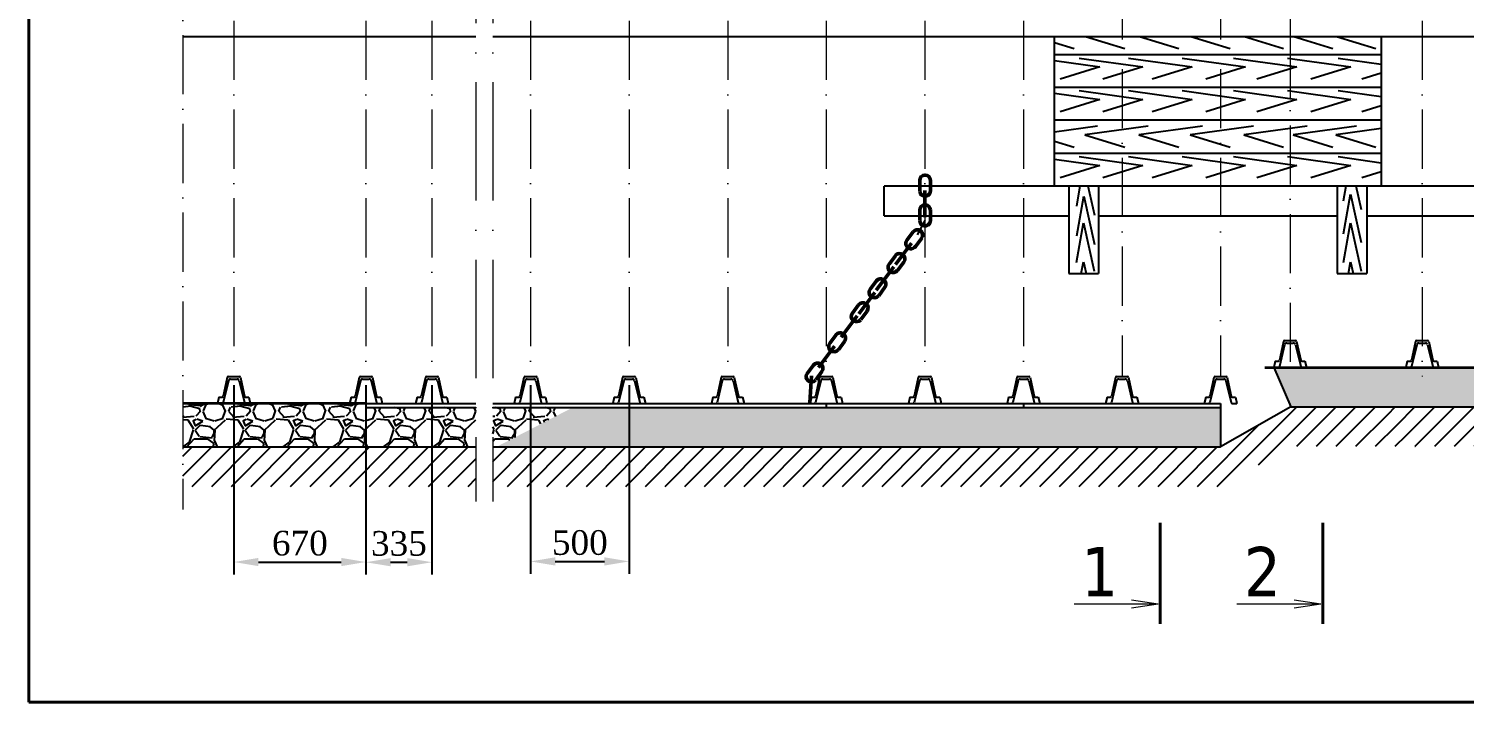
# Model space of a CAD drawing. Header units: millimetres. Extents: x -46762 to 161452, y -66984 to 31524.
# Drawn here: x -13385 to -6104, y 382 to 3799 of the extents above; entities that cross this region are included whole.
import ezdxf

# ---------------------------------------------------------------- set-up
doc = ezdxf.new("R2010")
doc.units = ezdxf.units.MM
doc.header["$LTSCALE"] = 0.5
doc.linetypes.add('ACAD_ISO10W100', pattern=[18, 12, -3, 0, -3])
doc.styles.get("Standard").update_dxf_attribs({"font": 'TIMES.TTF'})
doc.linetypes.add('FENCELINE1', pattern='A,6.35,-2.54,[133,ltypeshp.shx,S=2.54,R=0,X=-2.54,Y=0],-2.54,25.4', length=36.83)
doc.dimstyles.new('ISO-25', dxfattribs={"dimscale": 50, "dimtxt": 2.5, "dimasz": 2.5, "dimexe": 1.25, "dimexo": 0.625, "dimtad": 1, "dimdec": 0, "dimtxsty": 'Standard', "dimcen": 2.5, "dimadec": 0, "dimazin": 0, "dimtfac": 1, "dimtdec": 0, "dimtmove": 0, "dimatfit": 3, "dimfxl": 1, "dimarcsym": 0})
pattern_1 = [(228.0128, (182.88, -8811.351), (-2032.001727, -2286.00281), [34.172, -3383.05]), (184.9697, (160.02, -8836.751), (3048.0049306, 253.9982075), [58.6405, -5805.4]), (132.5104, (101.6, -8841.831), (2539.998152, -2794.002729), [41.3482, -4093.47]), (267.2737, (2.54, -8905.331), (253.998897, 5079.998365), [53.4005, -5286.64]), (292.8337, (-2e-12, -8958.671), (-1270.003606, 3048.001733), [52.3634, -5183.98]), (357.2737, (20.32, -9006.931), (-5079.998365, 253.998897), [53.4005, -5286.64]), (37.6942, (73.66, -9009.471), (-3302.002086, -2539.9977357), [70.6194, -6991.31]), (72.2553, (129.54, -8966.291), (1778.0035565, 5588.0016206), [66.672, -6600.53]), (121.4296, (149.86, -8902.791), (-2032.0005235, 3301.996116), [53.5813, -5304.55]), (175.2364, (121.92, -8857.07), (2793.997805, -253.997616), [61.1713, -2997.39]), (222.3974, (60.96, -8851.991), (-3048.0000917, -2793.996365), [79.1078, -7831.68]), (138.8141, (254, -8907.87), (-1777.998867, 1523.997656), [27.0005, -2673.06]), (171.4692, (233.68, -8890.091), (3301.99496, -508.00128), [51.3682, -5085.46]), (225, (182.88, -8882.47), (-5e-14, -253.9998), [35.921, -323.289]), (203.1986, (165.1, -8851.99), (1270.00428, 508.00223), [19.344, -1915.06]), (291.8014, (147.32, -8859.61), (-254.00018, 762.00049), [27.3566, -1340.48]), (30.9638, (157.48, -8885.01), (761.9992, 508.0004), [44.432, -1436.63]), (161.5651, (195.58, -8862.15), (508.00023, -253.99962), [32.1287, -771.09]), (16.3895, (-2e-12, -8859.611), (2540.001401, 761.998415), [45.0088, -4455.88]), (70.3462, (43.18, -8846.911), (-1015.997169, -2793.996049), [37.76, -3738.22]), (293.1986, (195.58, -8811.35), (-508.00223, 1270.00428), [38.688, -1895.72]), (343.6105, (210.82, -8846.911), (-2540.001401, 761.998415), [45.0088, -4455.88]), (339.444, (-2e-12, -9017.09), (-1270.001576, 507.999384), [43.4035, -2126.77]), (294.7751, (40.64, -9032.331), (-1269.99704, 2793.998703), [36.3672, -3600.36]), (66.8014, (198.12, -9065.35), (508.00223, 1270.00428), [38.688, -1895.72]), (17.354, (213.36, -9029.791), (-3302.000178, -1015.998468), [42.5783, -4215.24]), (69.444, (73.66, -9065.35), (-507.999384, -1270.001576), [21.7018, -2148.48]), (101.3099, (182.88, -9065.35), (-253.99875, 1015.99675), [12.9515, -1282.2]), (165.9638, (180.34, -9052.65), (762.00054, -253.99956), [52.3634, -994.905]), (186.009, (129.54, -9039.951), (2539.996254, 253.999407), [48.5267, -4804.14]), (303.6901, (157.48, -8907.87), (-254.0001, 507.9995), [36.6324, -879.178]), (353.1572, (177.8, -8938.351), (4318.0017857, -508.002275), [63.9557, -6331.6]), (60.9454, (241.3, -8945.97), (-1015.997637, -1777.99576), [26.1508, -2588.94]), (90, (254, -8923.1), (-254, 254), [15.24, -238.76]), (120.2564, (124.46, -9032.331), (1015.997847, -1777.999103), [35.2867, -3493.39]), (48.0128, (106.68, -9001.851), (2032.001727, 2286.00281), [68.3443, -3348.88]), (0, (152.4, -8951.05), (254, 254), [66.04, -187.96]), (325.3048, (218.44, -8951.051), (-2539.995599, 1778.000169), [40.161, -3975.93]), (254.0546, (251.46, -8973.91), (-254.00065, -1016.00242), [36.983, -1812.17]), (207.646, (241.3, -9009.471), (-4825.998305, -2540.0015975), [60.2145, -5961.25]), (175.4261, (187.96, -9037.411), (-3302.0007605, 253.998771), [63.703, -6306.58]), (175.4261, (187.96, -9037.411), (-3302.0007605, 253.998771), [63.703, -6306.58])]
pattern_2 = [(45, (-2e-12, -9065.35), (-50, 50), [])]

# ---------------------------------------------------------------- blocks, each defined once
blk = doc.blocks.new('*D37')
at = {"color": 0, "lineweight": -2}
for p, q in [((-11675.1, 1990.3), (-11675.1, 1030.2)), ((-11340.1, 1990.3), (-11340.1, 1030.2)), ((-11550.1, 1092.7), (-11465.1, 1092.7))]:
    blk.add_line(p, q, dxfattribs=at)
at = {"color": 0}
for points in [[(-11550.1, 1113.6), (-11550.1, 1071.9), (-11675.1, 1092.7)], [(-11465.1, 1113.6), (-11465.1, 1071.9), (-11340.1, 1092.7)]]:
    blk.add_solid(points, dxfattribs=at)
at = {"layer": 'Defpoints', "color": 0}
for p in [(-11675.1, 2021.6), (-11340.1, 2021.6), (-11340.1, 1092.7)]:
    blk.add_point(p, dxfattribs=at)
at = {"color": 0, "lineweight": 15, "insert": (-11507.6, 1187.6), "char_height": 125, "attachment_point": 5}
blk.add_mtext('335', dxfattribs=at)
blk = doc.blocks.new('*D38')
at = {"color": 0, "lineweight": -2}
for p, q in [((-12345.1, 1990.3), (-12345.1, 1031.2)), ((-11675.1, 1990.3), (-11675.1, 1031.2)), ((-12220.1, 1093.7), (-11800.1, 1093.7))]:
    blk.add_line(p, q, dxfattribs=at)
at = {"color": 0}
for points in [[(-12220.1, 1114.6), (-12220.1, 1072.9), (-12345.1, 1093.7)], [(-11800.1, 1114.6), (-11800.1, 1072.9), (-11675.1, 1093.7)]]:
    blk.add_solid(points, dxfattribs=at)
at = {"layer": 'Defpoints', "color": 0}
for p in [(-12345.1, 2021.6), (-11675.1, 2021.6), (-11675.1, 1093.7)]:
    blk.add_point(p, dxfattribs=at)
at = {"color": 0, "lineweight": 15, "insert": (-12010.1, 1188.7), "char_height": 125, "attachment_point": 5}
blk.add_mtext('670', dxfattribs=at)
blk = doc.blocks.new('*D47')
at = {"color": 0, "lineweight": -2}
for p, q in [((-10840.1, 1990.3), (-10840.1, 1034.4)), ((-10340.1, 1990.3), (-10340.1, 1034.4)), ((-10715.1, 1096.9), (-10465.1, 1096.9))]:
    blk.add_line(p, q, dxfattribs=at)
at = {"color": 0}
for points in [[(-10715.1, 1117.8), (-10715.1, 1076.1), (-10840.1, 1096.9)], [(-10465.1, 1117.8), (-10465.1, 1076.1), (-10340.1, 1096.9)]]:
    blk.add_solid(points, dxfattribs=at)
at = {"layer": 'Defpoints', "color": 0}
for p in [(-10840.1, 2021.6), (-10340.1, 2021.6), (-10340.1, 1096.9)]:
    blk.add_point(p, dxfattribs=at)
at = {"color": 0, "insert": (-10590.1, 1191.8), "char_height": 125, "attachment_point": 5}
blk.add_mtext('500', dxfattribs=at)

msp = doc.modelspace()

# ---------------------------------------------------------------- hatches: boundary and pattern name
h = msp.add_hatch()
h.set_pattern_fill('GRAVEL', color=256, scale=10, style=0)
h.set_pattern_definition(pattern_1)
h.paths.add_polyline_path([(-6689.76, 2080.6), (-7070.75, 2080.6), (-6983.34, 1880.6), (-6521.71, 1880.6)])
h.paths.add_polyline_path([(-7340.09, 1877.59), (-7368.68, 1877.59), (-7650.49, 1677.59), (-7340.09, 1677.59)])
h.paths.add_polyline_path([(-7368.68, 1877.59), (-8491.22, 1877.59), (-8304.13, 1677.59), (-7650.49, 1677.59)])
h.paths.add_polyline_path([(-8491.22, 1877.59), (-8904.62, 1877.59), (-9253.78, 1677.59), (-8304.13, 1677.59)])
h.paths.add_polyline_path([(-8904.62, 1877.59), (-10099.07, 1877.59), (-9957.98, 1677.59), (-9253.78, 1677.59)])
h.paths.add_polyline_path([(-10099.07, 1877.59), (-10625.88, 1877.59), (-11012.98, 1677.59), (-9957.98, 1677.59)])
h = msp.add_hatch()
h.set_pattern_fill('GRAVEL', color=256, scale=10, style=0)
h.set_pattern_definition(pattern_1)
h.paths.add_polyline_path([(-1364.97, 2080.6), (-1409.58, 2080.6), (-1647.11, 1880.6), (-1364.97, 1880.6)])
h.paths.add_polyline_path([(-2436.79, 2080.6), (-2746, 2080.6), (-2965.64, 1880.6), (-2285.47, 1880.6)])
h.paths.add_polyline_path([(-2746, 2080.6), (-3050.75, 2080.6), (-3050.79, 2080.6), (-3733.93, 2080.6), (-3551.42, 1880.6), (-2965.64, 1880.6)])
h.paths.add_polyline_path([(-3733.93, 2080.6), (-4164.53, 2080.6), (-4388.26, 1880.6), (-3551.42, 1880.6)])
h.paths.add_polyline_path([(-4164.53, 2080.6), (-5295.41, 2080.6), (-5058.79, 1880.6), (-4388.26, 1880.6)])
h.paths.add_polyline_path([(-5295.41, 2080.6), (-5750.97, 2080.6), (-5961.81, 1880.6), (-5058.79, 1880.6)])
h.paths.add_polyline_path([(-5750.97, 2080.6), (-6689.76, 2080.6), (-6521.71, 1880.6), (-5961.81, 1880.6)])
h.paths.add_polyline_path([(-1976.9, 1880.6), (-1976.9, 2080.6), (-2436.79, 2080.6), (-2285.47, 1880.6)])
h.paths.add_polyline_path([(-1890.7, 2080.6), (-1890.7, 1880.6), (-1647.11, 1880.6), (-1409.58, 2080.6)])
h = msp.add_hatch()
h.set_pattern_fill('GRAVEL', color=256, scale=10, style=0)
h.set_pattern_definition(pattern_1)
h.paths.add_polyline_path([(-11860.05, 1897.59), (-12069.01, 1897.59), (-12274.81, 1677.59), (-11710.79, 1677.59)])
h.paths.add_polyline_path([(-12069.01, 1897.59), (-12603.82, 1897.59), (-12603.82, 1677.59), (-12274.81, 1677.59)])
h.paths.add_polyline_path([(-11117.99, 1677.59), (-11117.99, 1877.59), (-11675.09, 1877.59), (-11675.09, 1897.59), (-11860.05, 1897.59), (-11710.79, 1677.59)])
h.paths.add_polyline_path([(-11031.8, 1877.59), (-11031.8, 1677.59), (-11012.98, 1677.59), (-10625.88, 1877.59)])
h = msp.add_hatch()
h.set_pattern_fill('JIS_WOOD', color=256, scale=100, style=0)
h.set_pattern_definition(pattern_2)
h.paths.add_polyline_path([(-6521.71, 1880.6), (-6983.34, 1880.6), (-7340.09, 1677.59), (-7650.49, 1677.59), (-7932.3, 1477.59), (-7340.09, 1477.59), (-6983.34, 1680.6), (-6353.65, 1680.6)])
h.paths.add_polyline_path([(-7650.49, 1677.59), (-8304.13, 1677.59), (-8117.03, 1477.59), (-7932.3, 1477.59)])
h.paths.add_polyline_path([(-8304.13, 1677.59), (-9253.78, 1677.59), (-9602.95, 1477.59), (-8117.03, 1477.59)])
h.paths.add_polyline_path([(-9253.78, 1677.59), (-9957.98, 1677.59), (-9816.88, 1477.59), (-9602.95, 1477.59)])
h.paths.add_polyline_path([(-11710.79, 1677.59), (-12274.81, 1677.59), (-12461.91, 1477.59), (-11575.1, 1477.59)])
h.paths.add_polyline_path([(-11031.8, 1677.59), (-11031.8, 1667.87), (-11012.98, 1677.59)])
h.paths.add_polyline_path([(-11117.99, 1623.34), (-11117.99, 1677.59), (-11710.79, 1677.59), (-11575.1, 1477.59), (-11400.09, 1477.59)])
h.paths.add_polyline_path([(-11117.99, 1477.59), (-11117.99, 1623.34), (-11400.09, 1477.59)])
h.paths.add_polyline_path([(-11031.8, 1667.87), (-11031.8, 1477.59), (-9816.88, 1477.59), (-9957.98, 1677.59), (-11012.98, 1677.59)])
h = msp.add_hatch()
h.set_pattern_fill('JIS_WOOD', color=256, scale=100, style=0)
h.set_pattern_definition(pattern_2)
h.paths.add_polyline_path([(-1364.97, 1880.6), (-1647.11, 1880.6), (-1884.64, 1680.6), (-1364.97, 1680.6)])
h.paths.add_polyline_path([(-2285.47, 1880.6), (-2965.64, 1880.6), (-3185.29, 1680.6), (-2134.14, 1680.6)])
h.paths.add_polyline_path([(-2965.64, 1880.6), (-3551.42, 1880.6), (-3368.9, 1680.6), (-3185.29, 1680.6)])
h.paths.add_polyline_path([(-3551.42, 1880.6), (-4388.26, 1880.6), (-4611.99, 1680.6), (-3368.9, 1680.6)])
h.paths.add_polyline_path([(-4388.26, 1880.6), (-5058.79, 1880.6), (-4822.17, 1680.6), (-4611.99, 1680.6)])
h.paths.add_polyline_path([(-5058.79, 1880.6), (-5961.81, 1880.6), (-6172.65, 1680.6), (-4822.17, 1680.6)])
h.paths.add_polyline_path([(-5961.81, 1880.6), (-6521.71, 1880.6), (-6353.65, 1680.6), (-6172.65, 1680.6)])
h.paths.add_polyline_path([(-1890.7, 1880.6), (-1890.7, 1680.6), (-1884.64, 1680.6), (-1647.11, 1880.6)])
h.paths.add_polyline_path([(-1976.9, 1680.6), (-1976.9, 1880.6), (-2285.47, 1880.6), (-2134.14, 1680.6)])
h = msp.add_hatch()
h.set_pattern_fill('JIS_WOOD', color=256, scale=100, style=0)
h.set_pattern_definition(pattern_2)
h.paths.add_polyline_path([(-12274.81, 1677.59), (-12603.82, 1677.59), (-12603.82, 1477.59), (-12461.91, 1477.59)])

# ---------------------------------------------------------------- linework, layer by layer
at = {"lineweight": 40}
for p, q in [((-13385.42, 19195.9), (-13385.42, 382.41)), ((-7646.53, 1293.21), (-7646.53, 779.62)), ((-6821.2, 1293.21), (-6821.2, 779.62)), ((-13385.42, 382.41), (15353.92, 382.41))]:
    msp.add_line(p, q, dxfattribs=at)
at = {"linetype": 'ACAD_ISO10W100', "lineweight": 15, "ltscale": 50}
for p, q in [((-12603.82, 7816.8), (-12603.82, 1360.89)), ((-7840.09, 7194.59), (-7840.09, 2034.59)), ((-7340.09, 7194.59), (-7340.09, 2034.59)), ((-6987.79, 7194.59), (-6987.79, 3444.84)), ((-12345.09, 3838.59), (-12345.09, 2034.59)), ((-11675.09, 3838.59), (-11675.09, 2034.59)), ((-11340.09, 3838.59), (-11340.09, 2034.59)), ((-10840.09, 3838.59), (-10840.09, 2034.59)), ((-10340.09, 3838.59), (-10340.09, 2034.59)), ((-9840.09, 3838.59), (-9840.09, 2034.59)), ((-9340.09, 3838.59), (-9340.09, 2034.59)), ((-8840.09, 3838.59), (-8840.09, 2034.59)), ((-8340.09, 3838.59), (-8340.09, 2034.59)), ((-6317.79, 3838.59), (-6317.79, 2034.59)), ((-6987.79, 3758.59), (-6987.79, 2034.59))]:
    msp.add_line(p, q, dxfattribs=at)
for p, q in [((-12603.82, 3758.59), (-11117.99, 3758.59)), ((-11031.8, 3758.59), (-1976.9, 3758.59)), ((-8181.72, 3001.98), (-8181.72, 3758.59)), ((-6525.79, 3758.59), (-6525.79, 3001.98)), ((-9046.25, 2849.59), (-9046.25, 2999.59)), ((-8109.34, 2999.59), (-9046.25, 2999.59)), ((-4046.25, 2999.59), (-7959.34, 2999.59)), ((-9046.25, 2849.59), (-8109.34, 2849.59)), ((-7959.34, 2849.59), (-6748.17, 2849.59)), ((-6598.17, 2849.59), (-4046.25, 2849.59)), ((-7021.31, 2212.86), (-7041.78, 2117.34)), ((-7015.11, 2196.16), (-7041.69, 2085.2)), ((-7015.44, 2217.6), (-6960.14, 2217.6)), ((-7004.42, 2204.6), (-6971.17, 2204.6)), ((-6960.47, 2196.16), (-6933.89, 2085.2)), ((-6954.28, 2212.86), (-6933.81, 2117.34)), ((-6351.31, 2212.86), (-6371.78, 2117.34)), ((-6345.11, 2196.16), (-6371.69, 2085.2)), ((-6345.44, 2217.6), (-6290.14, 2217.6)), ((-6334.42, 2204.6), (-6301.17, 2204.6)), ((-6290.47, 2196.16), (-6263.89, 2085.2)), ((-6284.28, 2212.86), (-6263.81, 2117.34)), ((-7063.3, 2112.6), (-7070.75, 2080.6)), ((-7063.3, 2112.6), (-7047.64, 2112.6)), ((-6927.94, 2112.6), (-6912.36, 2112.6)), ((-6912.36, 2112.6), (-6904.95, 2080.6)), ((-6393.3, 2112.6), (-6400.75, 2080.6)), ((-6393.3, 2112.6), (-6377.64, 2112.6)), ((-6257.94, 2112.6), (-6242.36, 2112.6)), ((-6242.36, 2112.6), (-6234.95, 2080.6)), ((-7070.79, 2080.6), (-7047.53, 2080.6)), ((-7070.75, 2080.6), (-6983.34, 1880.6)), ((-6928.06, 2080.6), (-6904.79, 2080.6)), ((-6400.79, 2080.6), (-6377.53, 2080.6)), ((-6258.06, 2080.6), (-6234.79, 2080.6)), ((-12378.61, 2029.84), (-12399.07, 1934.33)), ((-12372.41, 2013.15), (-12398.99, 1902.19)), ((-12372.74, 2034.59), (-12317.44, 2034.59)), ((-12361.71, 2021.59), (-12328.47, 2021.59)), ((-12317.77, 2013.15), (-12291.19, 1902.19)), ((-12311.57, 2029.84), (-12291.11, 1934.33)), ((-11708.61, 2029.84), (-11729.07, 1934.33)), ((-11702.41, 2013.15), (-11728.99, 1902.19)), ((-11702.74, 2034.59), (-11647.44, 2034.59)), ((-11691.71, 2021.59), (-11658.47, 2021.59)), ((-11647.77, 2013.15), (-11621.19, 1902.19)), ((-11641.57, 2029.84), (-11621.11, 1934.33)), ((-11373.61, 2029.84), (-11394.07, 1934.33)), ((-11367.41, 2013.15), (-11393.99, 1902.19)), ((-11367.74, 2034.59), (-11312.44, 2034.59)), ((-11356.71, 2021.59), (-11323.47, 2021.59)), ((-11312.77, 2013.15), (-11286.19, 1902.19)), ((-11306.57, 2029.84), (-11286.11, 1934.33)), ((-10873.61, 2029.84), (-10894.07, 1934.33)), ((-10867.41, 2013.15), (-10893.99, 1902.19)), ((-10867.74, 2034.59), (-10812.44, 2034.59)), ((-10856.71, 2021.59), (-10823.47, 2021.59)), ((-10812.77, 2013.15), (-10786.19, 1902.19)), ((-10806.57, 2029.84), (-10786.11, 1934.33)), ((-10373.61, 2029.84), (-10394.07, 1934.33)), ((-10367.41, 2013.15), (-10393.99, 1902.19)), ((-10367.74, 2034.59), (-10312.44, 2034.59)), ((-10356.71, 2021.59), (-10323.47, 2021.59)), ((-10312.77, 2013.15), (-10286.19, 1902.19)), ((-10306.57, 2029.84), (-10286.11, 1934.33)), ((-9873.61, 2029.84), (-9894.07, 1934.33)), ((-9867.41, 2013.15), (-9893.99, 1902.19)), ((-9867.74, 2034.59), (-9812.44, 2034.59)), ((-9856.71, 2021.59), (-9823.47, 2021.59)), ((-9812.77, 2013.15), (-9786.19, 1902.19)), ((-9806.57, 2029.84), (-9786.11, 1934.33)), ((-9373.61, 2029.84), (-9394.07, 1934.33)), ((-9367.41, 2013.15), (-9393.99, 1902.19)), ((-9367.74, 2034.59), (-9312.44, 2034.59)), ((-9356.71, 2021.59), (-9323.47, 2021.59)), ((-9312.77, 2013.15), (-9286.19, 1902.19)), ((-9306.57, 2029.84), (-9286.11, 1934.33)), ((-8873.61, 2029.84), (-8894.07, 1934.33)), ((-8867.41, 2013.15), (-8893.99, 1902.19)), ((-8867.74, 2034.59), (-8812.44, 2034.59)), ((-8856.71, 2021.59), (-8823.47, 2021.59)), ((-8812.77, 2013.15), (-8786.19, 1902.19)), ((-8806.57, 2029.84), (-8786.11, 1934.33)), ((-8373.61, 2029.84), (-8394.07, 1934.33)), ((-8367.41, 2013.15), (-8393.99, 1902.19)), ((-8367.74, 2034.59), (-8312.44, 2034.59)), ((-8356.71, 2021.59), (-8323.47, 2021.59)), ((-8312.77, 2013.15), (-8286.19, 1902.19)), ((-8306.57, 2029.84), (-8286.11, 1934.33)), ((-7873.61, 2029.84), (-7894.07, 1934.33)), ((-7867.41, 2013.15), (-7893.99, 1902.19)), ((-7867.74, 2034.59), (-7812.44, 2034.59)), ((-7856.71, 2021.59), (-7823.47, 2021.59)), ((-7812.77, 2013.15), (-7786.19, 1902.19)), ((-7806.57, 2029.84), (-7786.11, 1934.33)), ((-7373.61, 2029.84), (-7394.07, 1934.33)), ((-7367.41, 2013.15), (-7393.99, 1902.19)), ((-7367.74, 2034.59), (-7312.44, 2034.59)), ((-7356.71, 2021.59), (-7323.47, 2021.59)), ((-7312.77, 2013.15), (-7286.19, 1902.19)), ((-7306.57, 2029.84), (-7286.11, 1934.33)), ((-12428.09, 1897.59), (-12404.82, 1897.59)), ((-12420.6, 1929.59), (-12428.04, 1897.59)), ((-12420.6, 1929.59), (-12404.94, 1929.59)), ((-12285.36, 1897.59), (-12262.09, 1897.59)), ((-12285.24, 1929.59), (-12269.66, 1929.59)), ((-12269.66, 1929.59), (-12262.24, 1897.59)), ((-11758.09, 1897.59), (-11734.82, 1897.59)), ((-11750.6, 1929.59), (-11758.04, 1897.59)), ((-11750.6, 1929.59), (-11734.94, 1929.59)), ((-11675.09, 1897.59), (-11117.99, 1897.59)), ((-11675.09, 1897.59), (-11675.09, 1877.59)), ((-11615.36, 1897.59), (-11592.09, 1897.59)), ((-11615.24, 1929.59), (-11599.66, 1929.59)), ((-11599.66, 1929.59), (-11592.24, 1897.59)), ((-11423.09, 1897.59), (-11399.82, 1897.59)), ((-11415.6, 1929.59), (-11423.04, 1897.59)), ((-11415.6, 1929.59), (-11399.94, 1929.59)), ((-11340.09, 1897.59), (-11340.09, 1877.59)), ((-11280.36, 1897.59), (-11257.09, 1897.59)), ((-11280.24, 1929.59), (-11264.66, 1929.59)), ((-11264.66, 1929.59), (-11257.24, 1897.59)), ((-11031.8, 1897.59), (-7340.09, 1897.59)), ((-10923.09, 1897.59), (-10899.82, 1897.59)), ((-10915.6, 1929.59), (-10923.04, 1897.59)), ((-10915.6, 1929.59), (-10899.94, 1929.59)), ((-10780.36, 1897.59), (-10757.09, 1897.59)), ((-10780.24, 1929.59), (-10764.66, 1929.59)), ((-10764.66, 1929.59), (-10757.24, 1897.59)), ((-10423.09, 1897.59), (-10399.82, 1897.59)), ((-10415.6, 1929.59), (-10423.04, 1897.59)), ((-10415.6, 1929.59), (-10399.94, 1929.59)), ((-10340.09, 1897.59), (-10340.09, 1877.59)), ((-10280.36, 1897.59), (-10257.09, 1897.59)), ((-10280.24, 1929.59), (-10264.66, 1929.59)), ((-10264.66, 1929.59), (-10257.24, 1897.59)), ((-9923.09, 1897.59), (-9899.82, 1897.59)), ((-9915.6, 1929.59), (-9923.04, 1897.59)), ((-9915.6, 1929.59), (-9899.94, 1929.59)), ((-9780.36, 1897.59), (-9757.09, 1897.59)), ((-9780.24, 1929.59), (-9764.66, 1929.59)), ((-9764.66, 1929.59), (-9757.24, 1897.59)), ((-9423.09, 1897.59), (-9399.82, 1897.59)), ((-9415.6, 1929.59), (-9423.04, 1897.59)), ((-9415.6, 1929.59), (-9399.94, 1929.59)), ((-9340.09, 1897.59), (-9340.09, 1877.59)), ((-9280.36, 1897.59), (-9257.09, 1897.59)), ((-9280.24, 1929.59), (-9264.66, 1929.59)), ((-9264.66, 1929.59), (-9257.24, 1897.59)), ((-8923.09, 1897.59), (-8899.82, 1897.59)), ((-8915.6, 1929.59), (-8923.04, 1897.59)), ((-8915.6, 1929.59), (-8899.94, 1929.59)), ((-8780.36, 1897.59), (-8757.09, 1897.59)), ((-8780.24, 1929.59), (-8764.66, 1929.59)), ((-8764.66, 1929.59), (-8757.24, 1897.59)), ((-8423.09, 1897.59), (-8399.82, 1897.59)), ((-8415.6, 1929.59), (-8423.04, 1897.59)), ((-8415.6, 1929.59), (-8399.94, 1929.59)), ((-8340.09, 1897.59), (-8340.09, 1877.59)), ((-8280.36, 1897.59), (-8257.09, 1897.59)), ((-8280.24, 1929.59), (-8264.66, 1929.59)), ((-8264.66, 1929.59), (-8257.24, 1897.59)), ((-7923.09, 1897.59), (-7899.82, 1897.59)), ((-7915.6, 1929.59), (-7923.04, 1897.59)), ((-7915.6, 1929.59), (-7899.94, 1929.59)), ((-7780.36, 1897.59), (-7757.09, 1897.59)), ((-7780.24, 1929.59), (-7764.66, 1929.59)), ((-7764.66, 1929.59), (-7757.24, 1897.59)), ((-7423.09, 1897.59), (-7399.82, 1897.59)), ((-7415.6, 1929.59), (-7423.04, 1897.59)), ((-7415.6, 1929.59), (-7399.94, 1929.59)), ((-7340.09, 1897.59), (-7340.09, 1877.59)), ((-7280.36, 1897.59), (-7257.09, 1897.59)), ((-7280.24, 1929.59), (-7264.66, 1929.59)), ((-7264.66, 1929.59), (-7257.24, 1897.59)), ((-11675.09, 1877.59), (-11117.99, 1877.59)), ((-11031.8, 1877.59), (-7340.09, 1877.59)), ((-6983.34, 1880.6), (-7340.09, 1677.59)), ((-7340.09, 1877.59), (-7340.09, 1677.59)), ((-12603.82, 1677.59), (-11117.99, 1677.59)), ((-11031.8, 1677.59), (-7340.09, 1677.59))]:
    msp.add_line(p, q)
at = {"ltscale": 0.05}
for p, q in [((-8181.72, 3727.86), (-8083.29, 3697.79)), ((-8024.84, 3758.59), (-7825.89, 3697.79)), ((-7750.76, 3758.59), (-7551.8, 3697.79)), ((-7490.97, 3758.59), (-7292.01, 3697.79)), ((-7219.27, 3758.59), (-7020.31, 3697.79)), ((-6969.01, 3758.59), (-6770.05, 3697.79)), ((-6752.13, 3758.59), (-6553.17, 3697.79)), ((-8181.72, 3667.98), (-6525.79, 3667.98)), ((-8056.62, 3649.79), (-7734.87, 3604.55)), ((-7806.37, 3649.79), (-7484.61, 3604.55)), ((-7534.66, 3649.79), (-7212.91, 3604.55)), ((-7274.88, 3649.79), (-6953.12, 3604.55)), ((-7000.79, 3649.79), (-6679.04, 3604.55)), ((-6743.39, 3649.79), (-6525.79, 3619.19)), ((-8181.72, 3636.88), (-7951.75, 3604.55)), ((-7951.75, 3604.55), (-8154.34, 3542.64)), ((-7734.87, 3604.55), (-7937.45, 3542.64)), ((-7484.61, 3604.55), (-7687.2, 3542.64)), ((-7212.91, 3604.55), (-7415.5, 3542.64)), ((-6953.12, 3604.55), (-7155.71, 3542.64)), ((-6679.04, 3604.55), (-6881.62, 3542.64)), ((-6525.79, 3572.72), (-6624.22, 3542.64)), ((-8181.72, 3501.98), (-6525.79, 3501.98)), ((-8181.72, 3501.98), (-6525.79, 3501.98)), ((-8181.72, 3472.05), (-7951.75, 3439.71)), ((-7951.75, 3439.71), (-8154.34, 3377.8)), ((-8056.62, 3484.95), (-7734.87, 3439.71)), ((-7734.87, 3439.71), (-7937.45, 3377.8)), ((-7806.37, 3484.95), (-7484.61, 3439.71)), ((-7484.61, 3439.71), (-7687.2, 3377.8)), ((-7534.66, 3484.95), (-7212.91, 3439.71)), ((-7212.91, 3439.71), (-7415.5, 3377.8)), ((-7274.88, 3484.95), (-6953.12, 3439.71)), ((-6953.12, 3439.71), (-7155.71, 3377.8)), ((-7000.79, 3484.95), (-6679.04, 3439.71)), ((-6679.04, 3439.71), (-6881.62, 3377.8)), ((-6743.39, 3484.95), (-6525.79, 3454.36)), ((-6525.79, 3407.88), (-6624.22, 3377.8)), ((-8181.72, 3335.98), (-6525.79, 3335.98)), ((-7964.12, 3304.94), (-8181.72, 3274.34)), ((-7706.72, 3304.94), (-8028.47, 3259.7)), ((-7432.63, 3304.94), (-7754.39, 3259.7)), ((-7172.84, 3304.94), (-7494.6, 3259.7)), ((-6901.14, 3304.94), (-7222.89, 3259.7)), ((-6650.89, 3304.94), (-6972.64, 3259.7)), ((-6525.79, 3292.03), (-6755.75, 3259.7)), ((-8181.72, 3227.86), (-8083.29, 3197.79)), ((-8028.47, 3259.7), (-7825.89, 3197.79)), ((-7754.39, 3259.7), (-7551.8, 3197.79)), ((-7494.6, 3259.7), (-7292.01, 3197.79)), ((-7222.89, 3259.7), (-7020.31, 3197.79)), ((-6972.64, 3259.7), (-6770.05, 3197.79)), ((-6755.75, 3259.7), (-6553.17, 3197.79)), ((-8181.72, 3167.98), (-6525.79, 3167.98)), ((-8181.72, 3136.88), (-7951.75, 3104.55)), ((-8056.62, 3149.79), (-7734.87, 3104.55)), ((-7806.37, 3149.79), (-7484.61, 3104.55)), ((-7534.66, 3149.79), (-7212.91, 3104.55)), ((-7274.88, 3149.79), (-6953.12, 3104.55)), ((-7000.79, 3149.79), (-6679.04, 3104.55)), ((-6743.39, 3149.79), (-6525.79, 3119.19)), ((-7951.75, 3104.55), (-8154.34, 3042.64)), ((-7734.87, 3104.55), (-7937.45, 3042.64)), ((-7484.61, 3104.55), (-7687.2, 3042.64)), ((-7212.91, 3104.55), (-7415.5, 3042.64)), ((-6953.12, 3104.55), (-7155.71, 3042.64)), ((-6679.04, 3104.55), (-6881.62, 3042.64)), ((-6525.79, 3072.72), (-6624.22, 3042.64)), ((-8181.72, 3001.98), (-6525.79, 3001.98)), ((-8109.34, 3001.98), (-8109.34, 2556.6)), ((-8069.93, 2898.46), (-8051.55, 3001.98)), ((-8012.95, 3001.98), (-7980.25, 2853.78)), ((-7959.34, 3001.98), (-7959.34, 2556.6)), ((-6748.17, 3001.98), (-6748.17, 2556.6)), ((-6716.86, 2926.15), (-6703.39, 3001.98)), ((-6653.78, 3001.98), (-6627.18, 2881.47)), ((-6598.17, 3001.98), (-6598.17, 2556.6)), ((-8069.93, 2748.6), (-8034.34, 2949.02)), ((-8034.34, 2949.02), (-7980.25, 2703.92)), ((-6716.86, 2759.01), (-6681.27, 2959.44)), ((-6681.27, 2959.44), (-6627.18, 2714.34)), ((-8877.9, 2752.39), (-8839.3, 2825.16)), ((-8071.55, 2612.84), (-8035.96, 2813.26)), ((-8035.96, 2813.26), (-7981.87, 2568.16)), ((-6716.86, 2612.84), (-6681.27, 2813.26)), ((-6681.27, 2813.26), (-6627.18, 2568.16)), ((-8109.34, 2556.6), (-7959.34, 2556.6)), ((-8046.62, 2556.6), (-8035.96, 2616.62)), ((-8035.96, 2616.62), (-8022.71, 2556.6)), ((-6748.17, 2556.6), (-6598.17, 2556.6)), ((-6691.93, 2556.6), (-6681.27, 2616.62)), ((-6681.27, 2616.62), (-6668.02, 2556.6))]:
    msp.add_line(p, q, dxfattribs=at)
at = {"lineweight": 50}
for p, q in [((-8866.33, 2976.7), (-8866.33, 3029.59)), ((-8812.26, 2976.7), (-8812.26, 3029.59)), ((-8866.33, 2825.66), (-8866.33, 2878.55)), ((-8812.26, 2825.66), (-8812.26, 2878.55)), ((-8930.92, 2726.08), (-8899.25, 2768.43)), ((-8887.63, 2693.69), (-8855.95, 2736.04)), ((-9021.39, 2605.13), (-8989.72, 2647.48)), ((-8997.13, 2591.52), (-9086.26, 2472.36)), ((-8978.1, 2572.74), (-8946.42, 2615.09)), ((-9117.22, 2477.01), (-9085.54, 2519.36)), ((-9073.92, 2444.62), (-9042.25, 2486.98)), ((-9207.69, 2356.06), (-9176.01, 2398.41)), ((-9164.39, 2323.67), (-9132.71, 2366.03)), ((-9322.21, 2202.95), (-9290.53, 2245.3)), ((-9278.91, 2170.57), (-9247.23, 2212.92)), ((-9436.73, 2049.84), (-9405.05, 2092.2)), ((-9393.43, 2017.46), (-9361.76, 2059.81))]:
    msp.add_line(p, q, dxfattribs=at)
at = {"linetype": 'Continuous', "lineweight": 50}
for p, q in [((-8840.09, 2978.24), (-8840.09, 2843.06)), ((-8907.72, 2710.64), (-8988.69, 2602.4)), ((-9094.02, 2461.57), (-9174.98, 2353.33)), ((-9183.2, 2342.35), (-9264.16, 2234.1)), ((-9297.72, 2189.24), (-9378.68, 2080.99)), ((-9414.32, 2037.63), (-9423.32, 1902.76))]:
    msp.add_line(p, q, dxfattribs=at)
at = {"linetype": 'FENCELINE1', "lineweight": 35, "ltscale": 5}
for p, q in [((-7116.05, 2080.6), (-3050.75, 2080.6)), ((-11675.09, 1897.59), (-12603.82, 1897.59))]:
    msp.add_line(p, q, dxfattribs=at)
at = {"ltscale": 5}
msp.add_line((-6983.34, 1880.6), (-1976.9, 1880.6), dxfattribs=at)
at = {"lineweight": 20}
for p, q in [((-7656.26, 880.63), (-8082.78, 880.63)), ((-7656.26, 880.63), (-7792.56, 900.96)), ((-7656.26, 880.63), (-7792.56, 860.31)), ((-6830.93, 880.63), (-7257.45, 880.63)), ((-6830.93, 880.63), (-6967.23, 900.96)), ((-6830.93, 880.63), (-6967.23, 860.31))]:
    msp.add_line(p, q, dxfattribs=at)
at = {"linetype": 'ACAD_ISO10W100', "lineweight": 15, "ltscale": 100}
for points in [[(-11117.99, 4427.09), (-11117.99, 1400.2)], [(-11031.8, 4427.09), (-11031.8, 1401.28)]]:
    msp.add_lwpolyline(points, dxfattribs=at)
at = {"linetype": 'Continuous', "lineweight": 50}
for centre, radius, start, end in [((-8838.96, 3029.53), 26.98, 0, 180), ((-8838.88, 2976.04), 26.67, 181.869949, 1.869949), ((-8838.96, 2878.49), 26.98, 0, 180), ((-8877.9, 2752.39), 26.98, 323.204341, 143.204341), ((-8838.88, 2824.99), 26.67, 181.869949, 1.869949), ((-8909.47, 2709.66), 27.06, 142.145992, 323.828736), ((-8968.37, 2631.44), 26.98, 323.204341, 143.204341), ((-9000.48, 2588.65), 26.67, 141.334393, 321.334393), ((-9096.3, 2460.53), 26.67, 141.334393, 321.334393), ((-9064.2, 2503.32), 26.98, 323.204341, 143.204341), ((-9154.66, 2382.37), 26.98, 323.204341, 143.204341), ((-9186.77, 2339.58), 26.67, 141.334393, 321.334393), ((-9301.29, 2186.48), 26.67, 141.334393, 321.334393), ((-9269.19, 2229.26), 26.98, 323.204341, 143.204341), ((-9415.81, 2033.37), 26.67, 141.334393, 321.334393), ((-9383.71, 2076.15), 26.98, 323.204341, 143.204341)]:
    msp.add_arc(centre, radius, start, end, dxfattribs=at)
for centre, radius, start, end in [((-7015.44, 2211.6), 6, 90, 167.905243), ((-7004.42, 2193.6), 11, 90, 166.530483), ((-6971.17, 2193.6), 11, 13.469517, 90), ((-6960.14, 2211.6), 6, 12.094757, 90), ((-6345.44, 2211.6), 6, 90, 167.905243), ((-6334.42, 2193.6), 11, 90, 166.530483), ((-6301.17, 2193.6), 11, 13.469517, 90), ((-6290.14, 2211.6), 6, 12.094757, 90), ((-7047.64, 2118.6), 6, 270, 347.905243), ((-6927.94, 2118.6), 6, 192.094757, 270), ((-6377.64, 2118.6), 6, 270, 347.905243), ((-6257.94, 2118.6), 6, 192.094757, 270), ((-7047.53, 2086.6), 6, 270, 346.530483), ((-6928.06, 2086.6), 6, 193.469517, 270), ((-6377.53, 2086.6), 6, 270, 346.530483), ((-6258.06, 2086.6), 6, 193.469517, 270), ((-12372.74, 2028.59), 6, 90, 167.905243), ((-12361.71, 2010.59), 11, 90, 166.530483), ((-12328.47, 2010.59), 11, 13.469517, 90), ((-12317.44, 2028.59), 6, 12.094757, 90), ((-11702.74, 2028.59), 6, 90, 167.905243), ((-11691.71, 2010.59), 11, 90, 166.530483), ((-11658.47, 2010.59), 11, 13.469517, 90), ((-11647.44, 2028.59), 6, 12.094757, 90), ((-11367.74, 2028.59), 6, 90, 167.905243), ((-11356.71, 2010.59), 11, 90, 166.530483), ((-11323.47, 2010.59), 11, 13.469517, 90), ((-11312.44, 2028.59), 6, 12.094757, 90), ((-10867.74, 2028.59), 6, 90, 167.905243), ((-10856.71, 2010.59), 11, 90, 166.530483), ((-10823.47, 2010.59), 11, 13.469517, 90), ((-10812.44, 2028.59), 6, 12.094757, 90), ((-10367.74, 2028.59), 6, 90, 167.905243), ((-10356.71, 2010.59), 11, 90, 166.530483), ((-10323.47, 2010.59), 11, 13.469517, 90), ((-10312.44, 2028.59), 6, 12.094757, 90), ((-9867.74, 2028.59), 6, 90, 167.905243), ((-9856.71, 2010.59), 11, 90, 166.530483), ((-9823.47, 2010.59), 11, 13.469517, 90), ((-9812.44, 2028.59), 6, 12.094757, 90), ((-9367.74, 2028.59), 6, 90, 167.905243), ((-9356.71, 2010.59), 11, 90, 166.530483), ((-9323.47, 2010.59), 11, 13.469517, 90), ((-9312.44, 2028.59), 6, 12.094757, 90), ((-8867.74, 2028.59), 6, 90, 167.905243), ((-8856.71, 2010.59), 11, 90, 166.530483), ((-8823.47, 2010.59), 11, 13.469517, 90), ((-8812.44, 2028.59), 6, 12.094757, 90), ((-8367.74, 2028.59), 6, 90, 167.905243), ((-8356.71, 2010.59), 11, 90, 166.530483), ((-8323.47, 2010.59), 11, 13.469517, 90), ((-8312.44, 2028.59), 6, 12.094757, 90), ((-7867.74, 2028.59), 6, 90, 167.905243), ((-7856.71, 2010.59), 11, 90, 166.530483), ((-7823.47, 2010.59), 11, 13.469517, 90), ((-7812.44, 2028.59), 6, 12.094757, 90), ((-7367.74, 2028.59), 6, 90, 167.905243), ((-7356.71, 2010.59), 11, 90, 166.530483), ((-7323.47, 2010.59), 11, 13.469517, 90), ((-7312.44, 2028.59), 6, 12.094757, 90), ((-12404.94, 1935.59), 6, 270, 347.905243), ((-12404.82, 1903.59), 6, 270, 346.530483), ((-12285.36, 1903.59), 6, 193.469517, 270), ((-12285.24, 1935.59), 6, 192.094757, 270), ((-11734.94, 1935.59), 6, 270, 347.905243), ((-11734.82, 1903.59), 6, 270, 346.530483), ((-11615.36, 1903.59), 6, 193.469517, 270), ((-11615.24, 1935.59), 6, 192.094757, 270), ((-11399.94, 1935.59), 6, 270, 347.905243), ((-11399.82, 1903.59), 6, 270, 346.530483), ((-11280.36, 1903.59), 6, 193.469517, 270), ((-11280.24, 1935.59), 6, 192.094757, 270), ((-10899.94, 1935.59), 6, 270, 347.905243), ((-10899.82, 1903.59), 6, 270, 346.530483), ((-10780.36, 1903.59), 6, 193.469517, 270), ((-10780.24, 1935.59), 6, 192.094757, 270), ((-10399.94, 1935.59), 6, 270, 347.905243), ((-10399.82, 1903.59), 6, 270, 346.530483), ((-10280.36, 1903.59), 6, 193.469517, 270), ((-10280.24, 1935.59), 6, 192.094757, 270), ((-9899.94, 1935.59), 6, 270, 347.905243), ((-9899.82, 1903.59), 6, 270, 346.530483), ((-9780.36, 1903.59), 6, 193.469517, 270), ((-9780.24, 1935.59), 6, 192.094757, 270), ((-9399.94, 1935.59), 6, 270, 347.905243), ((-9399.82, 1903.59), 6, 270, 346.530483), ((-9280.36, 1903.59), 6, 193.469517, 270), ((-9280.24, 1935.59), 6, 192.094757, 270), ((-8899.94, 1935.59), 6, 270, 347.905243), ((-8899.82, 1903.59), 6, 270, 346.530483), ((-8780.36, 1903.59), 6, 193.469517, 270), ((-8780.24, 1935.59), 6, 192.094757, 270), ((-8399.94, 1935.59), 6, 270, 347.905243), ((-8399.82, 1903.59), 6, 270, 346.530483), ((-8280.36, 1903.59), 6, 193.469517, 270), ((-8280.24, 1935.59), 6, 192.094757, 270), ((-7899.94, 1935.59), 6, 270, 347.905243), ((-7899.82, 1903.59), 6, 270, 346.530483), ((-7780.36, 1903.59), 6, 193.469517, 270), ((-7780.24, 1935.59), 6, 192.094757, 270), ((-7399.94, 1935.59), 6, 270, 347.905243), ((-7399.82, 1903.59), 6, 270, 346.530483), ((-7280.36, 1903.59), 6, 193.469517, 270), ((-7280.24, 1935.59), 6, 192.094757, 270)]:
    msp.add_arc(centre, radius, start, end)

# ---------------------------------------------------------------- texts
at = {"lineweight": 20, "char_height": 250, "width": 446.3, "attachment_point": 1}
for s, insert in [('{\\fTahoma|b0|i0|c0|p34;1}', (-8047.1, 1170.38)), ('{\\fTahoma|b0|i0|c204|p34;2}', (-7221.77, 1170.38))]:
    msp.add_mtext(s, dxfattribs=dict(at, insert=insert))

# ---------------------------------------------------------------- dimensions: what is measured, and where the dimension line sits
at = {"lineweight": 15}
for base, p1, p2, picture, middle in [((-11675.09, 1093.73), (-12345.09, 2021.59), (-11675.09, 2021.59), '*D38', (-12010.09, 1188.74)), ((-11340.09, 1092.72), (-11675.09, 2021.59), (-11340.09, 2021.59), '*D37', (-11507.59, 1187.56))]:
    dim = msp.add_linear_dim(base=base, p1=p1, p2=p2, dimstyle='ISO-25', dxfattribs=at)
    dim.commit()
    dim.dimension.update_dxf_attribs({"geometry": picture, "text_midpoint": middle})
dim = msp.add_linear_dim(base=(-10340.09, 1096.94), p1=(-10840.09, 2021.59), p2=(-10340.09, 2021.59), dimstyle='ISO-25')
dim.commit()
dim.dimension.update_dxf_attribs({"geometry": '*D47', "text_midpoint": (-10590.09, 1191.77)})

doc.saveas('drawing.dxf')
